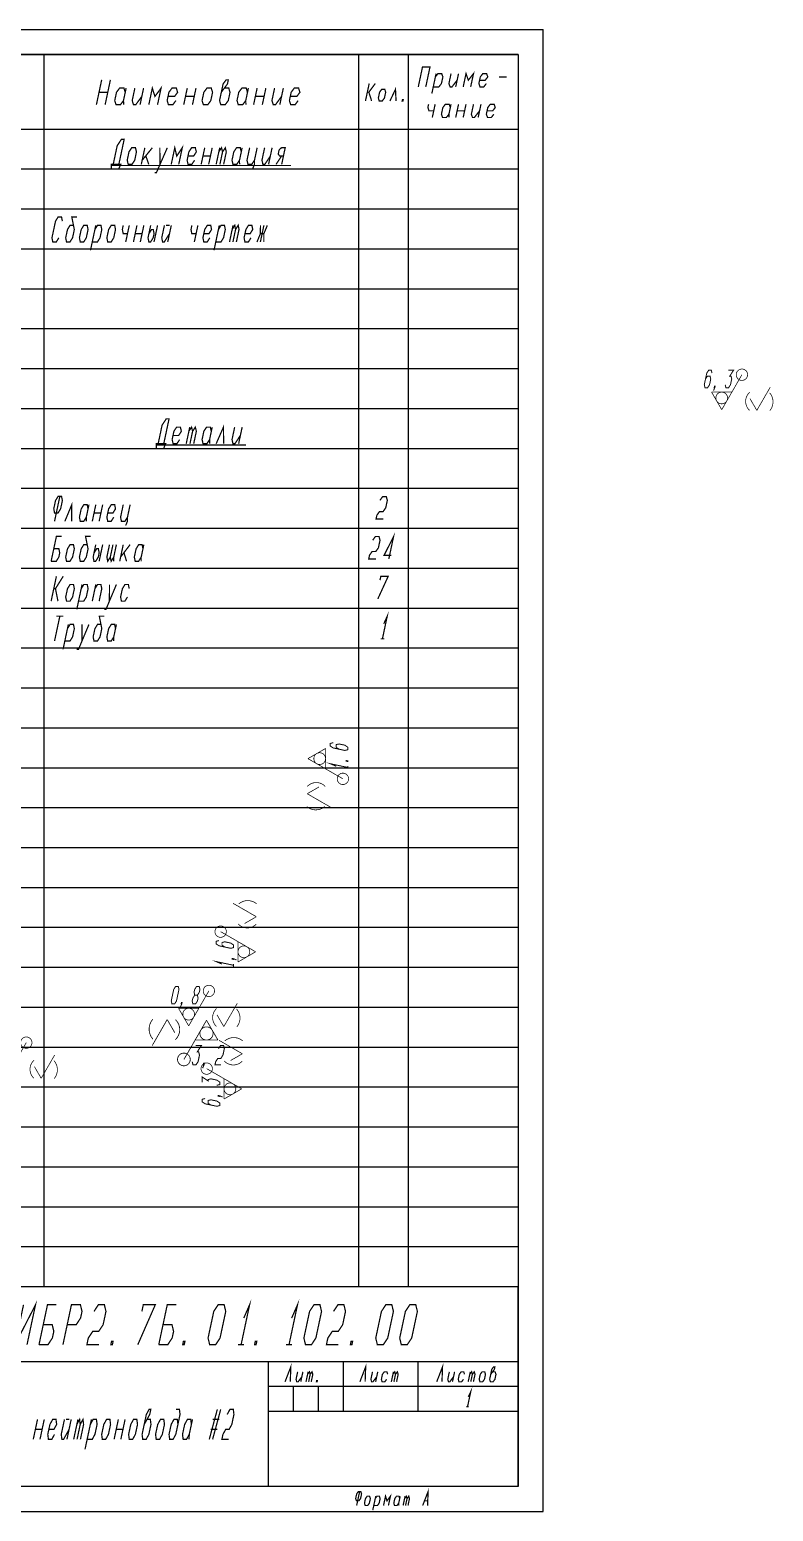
# Model space of a CAD drawing. Header units: millimetres. Extents: x -43 to 256, y 0 to 297.
# Drawn here: x 107.1 to 256.2, y 0 to 297 of the extents above; entities that cross this region are included whole.
import ezdxf

# ---------------------------------------------------------------- set-up
doc = ezdxf.new("R2010")
doc.units = ezdxf.units.MM
doc.header["$LTSCALE"] = 19.36
doc.layers.get('0').update_dxf_attribs({"linetype": 'CONTINUOUS'})
doc.layers.add('ALL_SURF_FIN', color=7, linetype='CONTINUOUS')

# ---------------------------------------------------------------- blocks, each defined once
blk = doc.blocks.new('SF1_BL2', base_point=(166.56, 147.61))
at = {"layer": 'ALL_SURF_FIN', "color": 7, "linetype": 'CONTINUOUS', "const_width": 0.146}
for points in [[(162.89, 150.88), (166.42, 152.91)], [(166.42, 152.91), (166.42, 148.84)], [(162.89, 150.88), (169.9, 146.83)], [(162.75, 143.84), (165.1, 145.2)], [(162.75, 143.84), (167.42, 141.15)]]:
    blk.add_lwpolyline(points, dxfattribs=at)
for points in [[(164.07, 150.88, 1), (166.42, 150.88, 1)], [(168.76, 146.83, 1), (171.04, 146.83, 1)]]:
    blk.add_lwpolyline(points, format="xyb", close=True, dxfattribs=at)
at = {"layer": 'ALL_SURF_FIN', "color": 2, "linetype": 'CONTINUOUS', "const_width": 0.194}
for points in [[(167.96, 154.07), (167.37, 153.93), (167.37, 153.4), (167.96, 153.02), (170.29, 152.52), (170.87, 152.66), (170.87, 153.18), (170.29, 153.57), (169.12, 153.82), (168.54, 153.68), (168.54, 153.15), (169.12, 152.77)], [(168.54, 149.35), (167.37, 149.86), (170.87, 149.11)], [(170.87, 150.43), (170.87, 150.3), (170.58, 150.36), (170.58, 150.49), (170.87, 150.43)], [(170.87, 148.85), (170.87, 149.38)]]:
    blk.add_lwpolyline(points, dxfattribs=at)
at = {"layer": 'ALL_SURF_FIN', "color": 7, "linetype": 'CONTINUOUS', "const_width": 0.146}
for points in [[(166.37, 145.29, 0.433164), (162.77, 145.32)], [(162.69, 141.26, 0.372459), (166.28, 141.29)]]:
    blk.add_lwpolyline(points, format="xyb", dxfattribs=at)
blk = doc.blocks.new('SF1_BL3', base_point=(166.88, 150.45))
at = {"layer": 'ALL_SURF_FIN', "color": 2, "linetype": 'CONTINUOUS'}
for points, const_width in [([(162.89, 150.88), (166.42, 152.91)], 0.146), ([(167.96, 154.07), (167.37, 153.93), (167.37, 153.4), (167.96, 153.02), (170.29, 152.52), (170.87, 152.66), (170.87, 153.18), (170.29, 153.57), (169.12, 153.82), (168.54, 153.68), (168.54, 153.15), (169.12, 152.77)], 0.194), ([(162.89, 150.88), (169.9, 146.83)], 0.146), ([(168.54, 149.35), (167.37, 149.86), (170.87, 149.11)], 0.194), ([(170.87, 150.43), (170.87, 150.3), (170.58, 150.36), (170.58, 150.49), (170.87, 150.43)], 0.194), ([(170.87, 148.85), (170.87, 149.38)], 0.194)]:
    blk.add_lwpolyline(points, dxfattribs=dict(at, const_width=const_width))
blk = doc.blocks.new('SF2_BL4', base_point=(248.92, 224.49))
at = {"layer": 'ALL_SURF_FIN', "color": 2, "linetype": 'CONTINUOUS', "const_width": 0.194}
for points in [[(243.86, 228.15), (243.72, 228.73), (243.19, 228.73), (242.81, 228.15), (242.31, 225.81), (242.45, 225.23), (242.98, 225.23), (243.36, 225.81), (243.61, 226.98), (243.47, 227.56), (242.95, 227.56), (242.56, 226.98)], [(247.13, 228.73), (248.18, 228.73), (247.41, 227.56), (247.67, 227.56), (247.81, 226.98), (247.56, 225.81), (247.18, 225.23), (246.65, 225.23), (246.51, 225.81)], [(244.42, 225.23), (244.29, 225.23), (244.35, 225.52), (244.48, 225.52), (244.42, 225.23), (244.16, 224.65)]]:
    blk.add_lwpolyline(points, dxfattribs=at)
at = {"layer": 'ALL_SURF_FIN', "color": 7, "linetype": 'CONTINUOUS', "const_width": 0.146}
for points in [[(248.71, 227.83, 1), (250.99, 227.83, 1)], [(244.63, 223.17, 1), (246.98, 223.17, 1)]]:
    blk.add_lwpolyline(points, format="xyb", close=True, dxfattribs=at)
for points in [[(245.81, 220.82), (249.85, 227.83)], [(245.81, 220.82), (243.77, 224.35)], [(243.77, 224.35), (247.84, 224.35)], [(252.84, 220.68), (251.48, 223.03)], [(252.84, 220.68), (255.54, 225.35)]]:
    blk.add_lwpolyline(points, dxfattribs=at)
for points in [[(251.4, 224.31, 0.433164), (251.36, 220.7)], [(255.43, 220.62, 0.372459), (255.4, 224.21)]]:
    blk.add_lwpolyline(points, format="xyb", dxfattribs=at)
blk = doc.blocks.new('SF2_BL5', base_point=(246.08, 224.78))
at = {"layer": 'ALL_SURF_FIN', "color": 2, "linetype": 'CONTINUOUS'}
for points, const_width in [([(243.86, 228.15), (243.72, 228.73), (243.19, 228.73), (242.81, 228.15), (242.31, 225.81), (242.45, 225.23), (242.98, 225.23), (243.36, 225.81), (243.61, 226.98), (243.47, 227.56), (242.95, 227.56), (242.56, 226.98)], 0.194), ([(247.13, 228.73), (248.18, 228.73), (247.41, 227.56), (247.67, 227.56), (247.81, 226.98), (247.56, 225.81), (247.18, 225.23), (246.65, 225.23), (246.51, 225.81)], 0.194), ([(245.81, 220.82), (249.85, 227.83)], 0.146), ([(245.81, 220.82), (243.77, 224.35)], 0.146), ([(244.42, 225.23), (244.29, 225.23), (244.35, 225.52), (244.48, 225.52), (244.42, 225.23), (244.16, 224.65)], 0.194)]:
    blk.add_lwpolyline(points, dxfattribs=dict(at, const_width=const_width))
blk = doc.blocks.new('SF4_BL6', base_point=(105.79, 90.61))
at = {"layer": 'ALL_SURF_FIN', "color": 2, "linetype": 'CONTINUOUS', "const_width": 0.194}
for points in [[(99.94, 93.68), (100.45, 94.85), (99.71, 91.35)], [(104.66, 94.26), (104.52, 94.85), (104, 94.85), (103.61, 94.26), (103.11, 91.93), (103.25, 91.35), (103.78, 91.35), (104.16, 91.93), (104.41, 93.1), (104.27, 93.68), (103.75, 93.68), (103.36, 93.1)], [(99.45, 91.35), (99.97, 91.35)], [(101.02, 91.35), (100.89, 91.35), (100.95, 91.64), (101.08, 91.64), (101.02, 91.35), (100.77, 90.76)]]:
    blk.add_lwpolyline(points, dxfattribs=at)
at = {"layer": 'ALL_SURF_FIN', "color": 7, "linetype": 'CONTINUOUS', "const_width": 0.146}
for points in [[(105.32, 93.95, 1), (107.59, 93.95, 1)], [(101.23, 89.29, 1), (103.58, 89.29, 1)]]:
    blk.add_lwpolyline(points, format="xyb", close=True, dxfattribs=at)
for points in [[(102.41, 86.94), (106.45, 93.95)], [(102.41, 86.94), (100.37, 90.46)], [(100.37, 90.46), (104.44, 90.46)], [(109.44, 86.8), (108.08, 89.15)], [(109.44, 86.8), (112.14, 91.47)]]:
    blk.add_lwpolyline(points, dxfattribs=at)
for points in [[(108, 90.42, 0.433164), (107.96, 86.82)], [(112.03, 86.73, 0.372459), (112, 90.33)]]:
    blk.add_lwpolyline(points, format="xyb", dxfattribs=at)
blk = doc.blocks.new('SF6_BL12', base_point=(142.11, 100.98))
at = {"layer": 'ALL_SURF_FIN', "color": 2, "linetype": 'CONTINUOUS', "const_width": 0.194}
for points in [[(135.64, 101.71), (135.5, 102.3), (136, 104.63), (136.38, 105.21), (136.91, 105.21), (137.05, 104.63), (136.55, 102.3), (136.17, 101.71), (135.64, 101.71)], [(140.74, 103.46), (141.12, 104.05), (141.25, 104.63), (141.11, 105.21), (140.58, 105.21), (140.2, 104.63), (140.07, 104.05), (140.21, 103.46)], [(137.61, 101.71), (137.48, 101.71), (137.54, 102.01), (137.67, 102.01), (137.61, 101.71), (137.35, 101.13)], [(139.84, 101.71), (140.37, 101.71), (140.75, 102.3), (140.88, 102.88), (140.74, 103.46), (140.21, 103.46), (139.83, 102.88), (139.7, 102.3), (139.84, 101.71)]]:
    blk.add_lwpolyline(points, dxfattribs=at)
at = {"layer": 'ALL_SURF_FIN', "color": 7, "linetype": 'CONTINUOUS', "const_width": 0.146}
for points in [[(139, 97.31), (143.04, 104.32)], [(146.03, 97.17), (148.73, 101.84)], [(139, 97.31), (136.96, 100.83)], [(136.96, 100.83), (141.03, 100.83)], [(146.03, 97.17), (144.67, 99.52)]]:
    blk.add_lwpolyline(points, dxfattribs=at)
for points in [[(141.91, 104.32, 1), (144.18, 104.32, 1)], [(137.82, 99.66, 1), (140.17, 99.66, 1)]]:
    blk.add_lwpolyline(points, format="xyb", close=True, dxfattribs=at)
for points in [[(144.59, 100.79, 0.433164), (144.55, 97.19)], [(148.62, 97.1, 0.372459), (148.59, 100.7)]]:
    blk.add_lwpolyline(points, format="xyb", dxfattribs=at)
blk = doc.blocks.new('SF6_BL13', base_point=(139.27, 101.26))
at = {"layer": 'ALL_SURF_FIN', "color": 2, "linetype": 'CONTINUOUS'}
for points, const_width in [([(135.64, 101.71), (135.5, 102.3), (136, 104.63), (136.38, 105.21), (136.91, 105.21), (137.05, 104.63), (136.55, 102.3), (136.17, 101.71), (135.64, 101.71)], 0.194), ([(139, 97.31), (143.04, 104.32)], 0.146), ([(140.74, 103.46), (141.12, 104.05), (141.25, 104.63), (141.11, 105.21), (140.58, 105.21), (140.2, 104.63), (140.07, 104.05), (140.21, 103.46)], 0.194), ([(137.61, 101.71), (137.48, 101.71), (137.54, 102.01), (137.67, 102.01), (137.61, 101.71), (137.35, 101.13)], 0.194), ([(139.84, 101.71), (140.37, 101.71), (140.75, 102.3), (140.88, 102.88), (140.74, 103.46), (140.21, 103.46), (139.83, 102.88), (139.7, 102.3), (139.84, 101.71)], 0.194), ([(139, 97.31), (136.96, 100.83)], 0.146)]:
    blk.add_lwpolyline(points, dxfattribs=dict(at, const_width=const_width))
blk = doc.blocks.new('SF7_BL14', base_point=(138.61, 93.74))
at = {"layer": 'ALL_SURF_FIN', "color": 7, "linetype": 'CONTINUOUS', "const_width": 0.163}
for points in [[(131.8, 98.65), (131.45, 98.14), (131.2, 97.56), (131.08, 96.95), (131.09, 96.32), (131.22, 95.71), (131.47, 95.14), (131.83, 94.63)], [(134.69, 98.58), (131.68, 93.35)], [(134.69, 98.58), (136.21, 95.95)], [(136.31, 94.53), (136.68, 94.95), (136.96, 95.44), (137.14, 95.97), (137.2, 96.53), (137.15, 97.1), (136.99, 97.64), (136.72, 98.13), (136.35, 98.56)], [(142.57, 98.43), (138.04, 90.58)], [(142.57, 98.43), (144.85, 94.48)], [(144.85, 94.48), (140.29, 94.48)]]:
    blk.add_lwpolyline(points, dxfattribs=at)
for points in [[(141.25, 95.79, 1), (143.88, 95.79, 1)], [(136.76, 90.58, 1), (139.31, 90.58, 1)]]:
    blk.add_lwpolyline(points, format="xyb", close=True, dxfattribs=at)
at = {"layer": 'ALL_SURF_FIN', "color": 2, "linetype": 'CONTINUOUS', "const_width": 0.218}
for points in [[(140.4, 93.4), (141.57, 93.4), (140.71, 92.1), (141, 92.1), (141.16, 91.45), (140.88, 90.14), (140.45, 89.49), (139.86, 89.49), (139.7, 90.14)], [(144.96, 92.75), (145.39, 93.4), (145.98, 93.4), (146.14, 92.75), (145.86, 91.45), (145.43, 90.79), (144.84, 90.79), (144.41, 90.14), (144.27, 89.49), (145.44, 89.49)], [(142.06, 89.49), (141.92, 89.49), (141.99, 89.81), (142.13, 89.81), (142.06, 89.49), (141.78, 88.83)]]:
    blk.add_lwpolyline(points, dxfattribs=at)
blk = doc.blocks.new('SF7_BL15', base_point=(142.09, 93.63))
at = {"layer": 'ALL_SURF_FIN', "color": 2, "linetype": 'CONTINUOUS'}
for points, const_width in [([(142.57, 98.43), (138.04, 90.58)], 0.163), ([(142.57, 98.43), (144.85, 94.48)], 0.163), ([(140.4, 93.4), (141.57, 93.4), (140.71, 92.1), (141, 92.1), (141.16, 91.45), (140.88, 90.14), (140.45, 89.49), (139.86, 89.49), (139.7, 90.14)], 0.218), ([(144.96, 92.75), (145.39, 93.4), (145.98, 93.4), (146.14, 92.75), (145.86, 91.45), (145.43, 90.79), (144.84, 90.79), (144.41, 90.14), (144.27, 89.49), (145.44, 89.49)], 0.218), ([(142.06, 89.49), (141.92, 89.49), (141.99, 89.81), (142.13, 89.81), (142.06, 89.49), (141.78, 88.83)], 0.218)]:
    blk.add_lwpolyline(points, dxfattribs=dict(at, const_width=const_width))
blk = doc.blocks.new('SF8_BL16', base_point=(148.74, 115.54))
at = {"layer": 'ALL_SURF_FIN', "color": 7, "linetype": 'CONTINUOUS', "const_width": 0.146}
for points in [[(152.55, 119.19), (147.87, 121.89)], [(152.55, 119.19), (150.2, 117.83)], [(152.41, 112.16), (145.4, 116.2)], [(148.88, 110.12), (148.88, 114.19)], [(152.41, 112.16), (148.88, 110.12)]]:
    blk.add_lwpolyline(points, dxfattribs=at)
for points in [[(152.61, 121.77, 0.372459), (149.02, 121.74)], [(148.92, 117.75, 0.433164), (152.53, 117.71)]]:
    blk.add_lwpolyline(points, format="xyb", dxfattribs=at)
for points in [[(144.26, 116.2, 1), (146.54, 116.2, 1)], [(148.88, 112.16, 1), (151.23, 112.16, 1)]]:
    blk.add_lwpolyline(points, format="xyb", close=True, dxfattribs=at)
at = {"layer": 'ALL_SURF_FIN', "color": 2, "linetype": 'CONTINUOUS', "const_width": 0.194}
for points in [[(145.08, 114.41), (144.5, 114.27), (144.5, 113.74), (145.08, 113.36), (147.42, 112.86), (148, 113), (148, 113.52), (147.42, 113.91), (146.25, 114.16), (145.67, 114.02), (145.67, 113.5), (146.25, 113.11)], [(145.67, 109.69), (144.5, 110.2), (148, 109.46)], [(148, 110.77), (148, 110.64), (147.71, 110.7), (147.71, 110.83), (148, 110.77), (148.58, 110.51)], [(148, 109.19), (148, 109.72)]]:
    blk.add_lwpolyline(points, dxfattribs=at)
blk = doc.blocks.new('SF8_BL17', base_point=(148.45, 112.7))
at = {"layer": 'ALL_SURF_FIN', "color": 2, "linetype": 'CONTINUOUS'}
for points, const_width in [([(152.41, 112.16), (145.4, 116.2)], 0.146), ([(145.08, 114.41), (144.5, 114.27), (144.5, 113.74), (145.08, 113.36), (147.42, 112.86), (148, 113), (148, 113.52), (147.42, 113.91), (146.25, 114.16), (145.67, 114.02), (145.67, 113.5), (146.25, 113.11)], 0.194), ([(145.67, 109.69), (144.5, 110.2), (148, 109.46)], 0.194), ([(148, 110.77), (148, 110.64), (147.71, 110.7), (147.71, 110.83), (148, 110.77), (148.58, 110.51)], 0.194), ([(152.41, 112.16), (148.88, 110.12)], 0.146), ([(148, 109.19), (148, 109.72)], 0.194)]:
    blk.add_lwpolyline(points, dxfattribs=dict(at, const_width=const_width))
blk = doc.blocks.new('SF9_BL18', base_point=(145.94, 87.81))
at = {"layer": 'ALL_SURF_FIN', "color": 7, "linetype": 'CONTINUOUS', "const_width": 0.146}
for points in [[(149.75, 91.72), (145.08, 94.42)], [(149.75, 91.72), (147.4, 90.37)], [(149.61, 84.69), (142.6, 88.74)], [(146.09, 82.65), (146.09, 86.73)], [(149.61, 84.69), (146.09, 82.65)]]:
    blk.add_lwpolyline(points, dxfattribs=at)
for points in [[(149.82, 94.31, 0.372459), (146.22, 94.28)], [(146.13, 90.28, 0.433164), (149.73, 90.24)]]:
    blk.add_lwpolyline(points, format="xyb", dxfattribs=at)
for points in [[(141.47, 88.74, 1), (143.74, 88.74, 1)], [(146.09, 84.69, 1), (148.44, 84.69, 1)]]:
    blk.add_lwpolyline(points, format="xyb", close=True, dxfattribs=at)
at = {"layer": 'ALL_SURF_FIN', "color": 2, "linetype": 'CONTINUOUS', "const_width": 0.194}
for points in [[(141.71, 86.02), (141.71, 87.07), (142.87, 86.29), (142.87, 86.55), (143.46, 86.69), (144.62, 86.45), (145.21, 86.06), (145.21, 85.53), (144.62, 85.4)], [(145.21, 83.3), (145.21, 83.17), (144.91, 83.23), (144.91, 83.36), (145.21, 83.3), (145.79, 83.05)], [(142.29, 82.74), (141.71, 82.6), (141.71, 82.08), (142.29, 81.69), (144.62, 81.2), (145.21, 81.33), (145.21, 81.86), (144.62, 82.25), (143.46, 82.49), (142.87, 82.35), (142.87, 81.83), (143.46, 81.44)]]:
    blk.add_lwpolyline(points, dxfattribs=at)
blk = doc.blocks.new('SF9_BL19', base_point=(145.66, 84.97))
at = {"layer": 'ALL_SURF_FIN', "color": 2, "linetype": 'CONTINUOUS'}
for points, const_width in [([(141.71, 86.02), (141.71, 87.07), (142.87, 86.29), (142.87, 86.55), (143.46, 86.69), (144.62, 86.45), (145.21, 86.06), (145.21, 85.53), (144.62, 85.4)], 0.194), ([(149.61, 84.69), (142.6, 88.74)], 0.146), ([(145.21, 83.3), (145.21, 83.17), (144.91, 83.23), (144.91, 83.36), (145.21, 83.3), (145.79, 83.05)], 0.194), ([(149.61, 84.69), (146.09, 82.65)], 0.146), ([(142.29, 82.74), (141.71, 82.6), (141.71, 82.08), (142.29, 81.69), (144.62, 81.2), (145.21, 81.33), (145.21, 81.86), (144.62, 82.25), (143.46, 82.49), (142.87, 82.35), (142.87, 81.83), (143.46, 81.44)], 0.194)]:
    blk.add_lwpolyline(points, dxfattribs=dict(at, const_width=const_width))

msp = doc.modelspace()

# ---------------------------------------------------------------- linework, layer by layer
at = {"color": 7, "linetype": 'CONTINUOUS'}
for p, q in [((0, 297), (210, 297)), ((210, 0), (210, 297)), ((205, 292), (20, 292)), ((20, 292), (205, 292)), ((110, 292), (110, 93)), ((173, 292), (173, 93)), ((183, 292), (183, 93)), ((205, 292), (205, 93)), ((205, 292), (205, 5)), ((205, 277), (20, 277)), ((205, 277), (20, 277)), ((110, 277), (110, 45)), ((173, 277), (173, 45)), ((183, 277), (183, 45)), ((205, 277), (205, 45)), ((205, 269), (20, 269)), ((205, 269), (20, 269)), ((205, 261), (20, 261)), ((205, 261), (20, 261)), ((205, 253), (20, 253)), ((205, 253), (20, 253)), ((205, 245), (20, 245)), ((205, 245), (20, 245)), ((205, 237), (20, 237)), ((205, 237), (20, 237)), ((205, 229), (20, 229)), ((205, 229), (20, 229)), ((205, 221), (20, 221)), ((205, 221), (20, 221)), ((205, 213), (20, 213)), ((205, 213), (20, 213)), ((205, 205), (20, 205)), ((205, 205), (20, 205)), ((205, 197), (20, 197)), ((205, 197), (20, 197)), ((205, 189), (20, 189)), ((205, 189), (20, 189)), ((205, 181), (20, 181)), ((205, 181), (20, 181)), ((205, 173), (20, 173)), ((205, 173), (20, 173)), ((205, 165), (20, 165)), ((205, 165), (20, 165)), ((205, 157), (20, 157)), ((110, 157), (20, 157)), ((205, 157), (128, 157)), ((205, 149), (20, 149)), ((205, 149), (20, 149)), ((205, 141), (20, 141)), ((205, 141), (20, 141)), ((205, 133), (20, 133)), ((205, 133), (20, 133)), ((205, 125), (20, 125)), ((205, 125), (20, 125)), ((205, 117), (20, 117)), ((205, 117), (20, 117)), ((205, 109), (20, 109)), ((205, 109), (20, 109)), ((205, 101), (20, 101)), ((205, 101), (20, 101)), ((205, 93), (20, 93)), ((205, 93), (20, 93)), ((205, 85), (20, 85)), ((205, 77), (20, 77)), ((205, 69), (20, 69)), ((205, 61), (20, 61)), ((205, 53), (20, 53)), ((205, 45), (20, 45)), ((205, 45), (20, 45)), ((205, 5), (205, 45)), ((205, 30), (20, 30)), ((155, 5), (155, 30)), ((170, 20), (170, 30)), ((185, 20), (185, 30)), ((205, 25), (155, 25)), ((160, 20), (160, 25)), ((165, 20), (165, 25)), ((205, 20), (155, 20)), ((205, 5), (20, 5)), ((0, 0), (210, 0))]:
    msp.add_line(p, q, dxfattribs=at)
at = {"color": 2, "linetype": 'CONTINUOUS', "const_width": 0.25}
for points in [[(185, 285.52), (185.85, 289.52), (187.35, 289.52), (186.5, 285.52)], [(187.72, 284.19), (188.57, 288.19)], [(188, 285.52), (189.12, 285.52), (189.64, 286.19), (189.93, 287.52), (189.69, 288.19), (188.94, 288.19), (188.43, 287.52)], [(191.57, 288.19), (191.14, 286.19), (191.38, 285.52), (191.75, 285.52), (192.78, 286.86)], [(193.07, 288.19), (192.5, 285.52)], [(194, 285.52), (194.57, 288.19), (195.03, 286.86), (196.07, 288.19), (195.5, 285.52)], [(197.28, 286.86), (198.41, 286.86), (198.93, 287.52), (198.69, 288.19), (197.94, 288.19), (197.43, 287.52), (197.14, 286.19), (197.37, 285.52), (198.12, 285.52), (198.64, 286.19)], [(120.5, 281.94), (121.56, 286.94)], [(123.31, 286.94), (122.25, 281.94)], [(126.28, 284.44), (126.02, 285.28), (125.15, 285.28), (124.53, 284.44), (124.18, 282.78), (124.44, 281.94), (125.31, 281.94), (125.93, 282.78)], [(126.46, 285.28), (125.93, 282.78), (125.97, 281.94)], [(128.21, 285.28), (127.68, 282.78), (127.94, 281.94), (128.38, 281.94), (129.6, 283.61)], [(129.96, 285.28), (129.25, 281.94)], [(131, 281.94), (131.71, 285.28), (132.23, 283.61), (133.46, 285.28), (132.75, 281.94)], [(134.85, 283.61), (136.17, 283.61), (136.78, 284.44), (136.52, 285.28), (135.65, 285.28), (135.03, 284.44), (134.68, 282.78), (134.94, 281.94), (135.81, 281.94), (136.43, 282.78)], [(138, 281.94), (138.71, 285.28)], [(140.46, 285.28), (139.75, 281.94)], [(141.68, 282.78), (141.94, 281.94), (142.81, 281.94), (143.43, 282.78), (143.78, 284.44), (143.52, 285.28), (142.65, 285.28), (142.03, 284.44), (141.68, 282.78)], [(145.53, 284.44), (146.76, 286.11), (146.94, 286.94), (146.5, 286.94), (145.89, 286.11), (145.18, 282.78), (145.44, 281.94), (146.31, 281.94), (146.93, 282.78), (147.28, 284.44), (147.02, 285.28), (146.15, 285.28)], [(150.78, 284.44), (150.52, 285.28), (149.65, 285.28), (149.03, 284.44), (148.68, 282.78), (148.94, 281.94), (149.81, 281.94), (150.43, 282.78)], [(150.96, 285.28), (150.43, 282.78), (150.47, 281.94)], [(152, 281.94), (152.71, 285.28)], [(154.46, 285.28), (153.75, 281.94)], [(156.21, 285.28), (155.68, 282.78), (155.94, 281.94), (156.38, 281.94), (157.6, 283.61)], [(157.96, 285.28), (157.25, 281.94)], [(159.35, 283.61), (160.67, 283.61), (161.28, 284.44), (161.02, 285.28), (160.15, 285.28), (159.53, 284.44), (159.18, 282.78), (159.44, 281.94), (160.31, 281.94), (160.93, 282.78)], [(174.42, 282.71), (175.17, 286.21)], [(174.8, 284.46), (175.1, 284.46), (176.39, 286.21)], [(177, 283.29), (177.18, 282.71), (177.79, 282.71), (178.22, 283.29), (178.47, 284.46), (178.29, 285.04), (177.68, 285.04), (177.25, 284.46), (177, 283.29)], [(179.33, 282.71), (180.43, 285.04), (180.55, 282.71)], [(201.18, 287.52), (202.68, 287.52)], [(121.03, 284.44), (122.78, 284.44)], [(138.35, 283.61), (140.1, 283.61)], [(152.35, 283.61), (154.1, 283.61)], [(175.65, 282.71), (175.1, 284.46)], [(181.93, 282.71), (181.77, 282.71), (181.84, 283), (181.99, 283), (181.93, 282.71)], [(187.07, 282.05), (186.93, 281.39), (187.16, 280.72), (188.1, 280.72)], [(188.38, 282.05), (187.81, 279.39)], [(191.43, 281.39), (191.19, 282.05), (190.44, 282.05), (189.93, 281.39), (189.64, 280.05), (189.87, 279.39), (190.63, 279.39), (191.14, 280.05)], [(191.57, 282.05), (191.14, 280.05), (191.19, 279.39)], [(192.5, 279.39), (193.07, 282.05)], [(194.57, 282.05), (194, 279.39)], [(196.07, 282.05), (195.64, 280.05), (195.87, 279.39), (196.25, 279.39), (197.28, 280.72)], [(197.57, 282.05), (197, 279.39)], [(198.78, 280.72), (199.91, 280.72), (200.43, 281.39), (200.19, 282.05), (199.44, 282.05), (198.93, 281.39), (198.64, 280.05), (198.88, 279.39), (199.63, 279.39), (200.14, 280.05)], [(192.78, 280.72), (194.28, 280.72)], [(123.87, 269.99), (124.67, 273.74), (125.5, 274.99), (126.06, 274.99), (125, 269.99)], [(126.68, 270.82), (126.88, 269.99), (127.63, 269.99), (128.18, 270.82), (128.53, 272.49), (128.33, 273.32), (127.58, 273.32), (127.03, 272.49), (126.68, 270.82)], [(130.21, 273.32), (129.5, 269.99)], [(129.68, 270.82), (131.71, 273.32)], [(132.15, 268.32), (132.52, 268.32), (134.71, 273.32)], [(133.21, 273.32), (133.25, 269.99)], [(135.5, 269.99), (136.21, 273.32), (136.6, 271.65), (137.71, 273.32), (137, 269.99)], [(138.85, 271.65), (139.98, 271.65), (140.53, 272.49), (140.33, 273.32), (139.58, 273.32), (139.03, 272.49), (138.68, 270.82), (138.87, 269.99), (139.62, 269.99), (140.18, 270.82)], [(141.5, 269.99), (142.21, 273.32)], [(143.71, 273.32), (143, 269.99)], [(144.5, 269.99), (145.21, 273.32)], [(145.03, 272.49), (145.58, 273.32), (145.78, 272.49), (145.25, 269.99)], [(145.78, 272.49), (146.33, 273.32), (146.53, 272.49), (146, 269.99)], [(149.53, 272.49), (149.33, 273.32), (148.58, 273.32), (148.03, 272.49), (147.68, 270.82), (147.87, 269.99), (148.62, 269.99), (149.18, 270.82)], [(149.71, 273.32), (149.18, 270.82), (149.19, 269.99)], [(151.21, 273.32), (150.68, 270.82), (150.88, 269.99), (151.63, 269.99), (152.18, 270.82), (152.19, 269.99), (151.82, 269.15)], [(152.71, 273.32), (152.18, 270.82)], [(154.21, 273.32), (153.68, 270.82), (153.87, 269.99), (154.25, 269.99), (155.35, 271.65)], [(155.71, 273.32), (155, 269.99)], [(157.63, 269.99), (158.33, 273.32), (157.58, 273.32), (157.12, 272.9), (156.94, 272.07), (157.23, 271.65), (157.98, 271.65)], [(130.42, 271.65), (131, 269.99)], [(141.85, 271.65), (143.35, 271.65)], [(156.5, 269.99), (157.6, 271.65)], [(123.51, 269.15), (123.5, 269.99), (125.38, 269.99), (125.01, 269.15)], [(123.5, 269.76), (159.5, 269.76)], [(113.69, 258.61), (113.52, 259.44), (112.83, 259.44), (112.31, 258.61), (111.6, 255.28), (111.77, 254.44), (112.46, 254.44), (112.98, 255.28)], [(115.91, 257.78), (115.23, 257.78), (114.71, 256.94), (114.35, 255.28), (114.52, 254.44), (115.21, 254.44), (115.73, 255.28), (116.08, 256.94), (115.58, 259.44), (116.61, 259.44)], [(117.1, 255.28), (117.27, 254.44), (117.96, 254.44), (118.48, 255.28), (118.83, 256.94), (118.66, 257.78), (117.98, 257.78), (117.46, 256.94), (117.1, 255.28)], [(119.32, 252.78), (120.38, 257.78)], [(119.68, 254.44), (120.71, 254.44), (121.23, 255.28), (121.58, 256.94), (121.41, 257.78), (120.73, 257.78), (120.21, 256.94)], [(122.6, 255.28), (122.77, 254.44), (123.46, 254.44), (123.98, 255.28), (124.33, 256.94), (124.16, 257.78), (123.48, 257.78), (122.96, 256.94), (122.6, 255.28)], [(125.88, 257.78), (125.71, 256.94), (125.87, 256.11), (126.73, 256.11)], [(127.09, 257.78), (126.38, 254.44)], [(127.93, 254.44), (128.63, 257.78)], [(128.28, 256.11), (129.65, 256.11)], [(130.01, 257.78), (129.3, 254.44)], [(131.38, 257.78), (130.85, 255.28), (131.02, 254.44), (131.36, 254.44), (131.88, 255.28), (132.06, 256.11), (131.89, 256.94), (131.55, 256.94), (131.03, 256.11)], [(132.76, 257.78), (132.05, 254.44)], [(134.13, 257.78), (133.6, 255.28), (133.77, 254.44), (134.11, 254.44), (135.15, 256.11)], [(134.48, 257.78), (135.16, 257.78)], [(135.51, 257.78), (134.8, 254.44)], [(139.63, 257.78), (139.46, 256.94), (139.62, 256.11), (140.48, 256.11)], [(140.84, 257.78), (140.13, 254.44)], [(142.03, 256.11), (143.06, 256.11), (143.58, 256.94), (143.41, 257.78), (142.73, 257.78), (142.21, 256.94), (141.85, 255.28), (142.02, 254.44), (142.71, 254.44), (143.23, 255.28)], [(144.07, 252.78), (145.13, 257.78)], [(144.43, 254.44), (145.46, 254.44), (145.98, 255.28), (146.33, 256.94), (146.16, 257.78), (145.48, 257.78), (144.96, 256.94)], [(147.18, 254.44), (147.88, 257.78)], [(147.71, 256.94), (148.23, 257.78), (148.39, 256.94), (147.86, 254.44)], [(148.39, 256.94), (148.91, 257.78), (149.08, 256.94), (148.55, 254.44)], [(150.28, 256.11), (151.31, 256.11), (151.83, 256.94), (151.66, 257.78), (150.98, 257.78), (150.46, 256.94), (150.1, 255.28), (150.27, 254.44), (150.96, 254.44), (151.48, 255.28)], [(152.68, 254.44), (153.37, 256.11), (153.38, 257.78)], [(154.07, 257.78), (153.36, 254.44)], [(153.37, 256.11), (154.06, 256.11)], [(154.76, 257.78), (154.06, 256.11), (154.05, 254.44)], [(132.88, 213.99), (133.67, 217.74), (134.5, 218.99), (135.06, 218.99), (134, 213.99)], [(135.85, 215.65), (136.98, 215.65), (137.53, 216.49), (137.33, 217.32), (136.58, 217.32), (136.03, 216.49), (135.68, 214.82), (135.88, 213.99), (136.62, 213.99), (137.18, 214.82)], [(138.5, 213.99), (139.21, 217.32)], [(139.03, 216.49), (139.58, 217.32), (139.78, 216.49), (139.25, 213.99)], [(139.78, 216.49), (140.33, 217.32), (140.53, 216.49), (140, 213.99)], [(143.53, 216.49), (143.33, 217.32), (142.58, 217.32), (142.03, 216.49), (141.68, 214.82), (141.88, 213.99), (142.63, 213.99), (143.18, 214.82)], [(143.71, 217.32), (143.18, 214.82), (143.19, 213.99)], [(144.5, 213.99), (145.96, 217.32), (146, 213.99)], [(148.21, 217.32), (147.68, 214.82), (147.87, 213.99), (148.25, 213.99), (149.35, 215.65)], [(149.71, 217.32), (149, 213.99)], [(132.51, 213.15), (132.5, 213.99), (134.38, 213.99), (134.01, 213.15)], [(132.5, 213.76), (150.5, 213.76)], [(113.18, 203.44), (112.83, 203.44), (112.31, 202.61), (111.96, 200.94), (112.12, 200.11), (112.81, 200.11), (113.33, 200.94), (113.69, 202.61), (113.52, 203.44), (113.18, 203.44), (112.11, 198.44)], [(114.18, 198.44), (115.57, 201.78), (115.55, 198.44)], [(177.33, 202.65), (177.86, 203.4), (178.59, 203.4), (178.8, 202.65), (178.48, 201.15), (177.95, 200.4), (177.22, 200.4), (176.7, 199.65), (176.54, 198.9), (178, 198.9)], [(118.83, 200.94), (118.66, 201.78), (117.98, 201.78), (117.46, 200.94), (117.1, 199.28), (117.27, 198.44), (117.96, 198.44), (118.48, 199.28)], [(119.01, 201.78), (118.48, 199.28), (118.47, 198.44)], [(119.68, 198.44), (120.38, 201.78)], [(120.03, 200.11), (121.4, 200.11)], [(121.76, 201.78), (121.05, 198.44)], [(122.78, 200.11), (123.81, 200.11), (124.33, 200.94), (124.16, 201.78), (123.48, 201.78), (122.96, 200.94), (122.6, 199.28), (122.77, 198.44), (123.46, 198.44), (123.98, 199.28)], [(125.88, 201.78), (125.35, 199.28), (125.52, 198.44), (126.21, 198.44), (126.73, 199.28), (126.72, 198.44), (126.37, 197.61)], [(127.26, 201.78), (126.73, 199.28)], [(179.1, 190.9), (180.05, 195.4), (178.16, 191.65), (179.62, 191.65)], [(111.43, 190.44), (112.49, 195.44), (113.52, 195.44)], [(111.43, 190.44), (112.46, 190.44), (112.98, 191.28), (113.15, 192.11), (112.99, 192.94), (111.96, 192.94)], [(114.35, 191.28), (114.52, 190.44), (115.21, 190.44), (115.73, 191.28), (116.08, 192.94), (115.91, 193.78), (115.23, 193.78), (114.71, 192.94), (114.35, 191.28)], [(118.66, 193.78), (117.98, 193.78), (117.46, 192.94), (117.1, 191.28), (117.27, 190.44), (117.96, 190.44), (118.48, 191.28), (118.83, 192.94), (118.33, 195.44), (119.36, 195.44)], [(120.38, 193.78), (119.85, 191.28), (120.02, 190.44), (120.36, 190.44), (120.88, 191.28), (121.06, 192.11), (120.89, 192.94), (120.55, 192.94), (120.03, 192.11)], [(121.76, 193.78), (121.05, 190.44)], [(123.13, 193.78), (122.6, 191.28), (122.77, 190.44), (123.29, 191.28), (123.46, 190.44), (123.98, 191.28), (124.51, 193.78)], [(123.82, 193.78), (123.29, 191.28)], [(125.88, 193.78), (125.18, 190.44)], [(125.35, 191.28), (127.26, 193.78)], [(129.83, 192.94), (129.66, 193.78), (128.98, 193.78), (128.46, 192.94), (128.1, 191.28), (128.27, 190.44), (128.96, 190.44), (129.48, 191.28)], [(130.01, 193.78), (129.48, 191.28), (129.47, 190.44)], [(175.87, 194.65), (176.4, 195.4), (177.13, 195.4), (177.33, 194.65), (177.02, 193.15), (176.49, 192.4), (175.76, 192.4), (175.23, 191.65), (175.08, 190.9), (176.54, 190.9)], [(123.98, 191.28), (123.97, 190.44)], [(126.04, 192.11), (126.55, 190.44)], [(111.43, 182.44), (112.49, 187.44)], [(111.96, 184.94), (112.3, 184.94), (113.86, 187.44)], [(176.9, 182.9), (178.96, 187.4), (177.49, 187.4), (177.33, 186.65)], [(112.8, 182.44), (112.3, 184.94)], [(114.35, 183.28), (114.52, 182.44), (115.21, 182.44), (115.73, 183.28), (116.08, 184.94), (115.91, 185.78), (115.23, 185.78), (114.71, 184.94), (114.35, 183.28)], [(116.57, 180.78), (117.63, 185.78)], [(116.93, 182.44), (117.96, 182.44), (118.48, 183.28), (118.83, 184.94), (118.66, 185.78), (117.98, 185.78), (117.46, 184.94)], [(119.68, 182.44), (120.38, 185.78)], [(120.21, 184.94), (120.73, 185.78), (121.41, 185.78), (121.58, 184.94), (121.05, 182.44)], [(122.07, 180.78), (122.41, 180.78), (124.51, 185.78)], [(123.13, 185.78), (123.11, 182.44)], [(127.08, 184.94), (126.91, 185.78), (126.23, 185.78), (125.71, 184.94), (125.35, 183.28), (125.52, 182.44), (126.21, 182.44), (126.73, 183.28)], [(113.18, 179.44), (112.11, 174.44)], [(112.49, 179.44), (113.86, 179.44)], [(121.41, 177.78), (120.73, 177.78), (120.21, 176.94), (119.85, 175.28), (120.02, 174.44), (120.71, 174.44), (121.23, 175.28), (121.58, 176.94), (121.08, 179.44), (122.11, 179.44)], [(178.09, 177.9), (178.77, 179.4), (177.82, 174.9)], [(113.82, 172.78), (114.88, 177.78)], [(114.18, 174.44), (115.21, 174.44), (115.73, 175.28), (116.08, 176.94), (115.91, 177.78), (115.23, 177.78), (114.71, 176.94)], [(116.57, 172.78), (116.91, 172.78), (119.01, 177.78)], [(117.63, 177.78), (117.61, 174.44)], [(124.33, 176.94), (124.16, 177.78), (123.48, 177.78), (122.96, 176.94), (122.6, 175.28), (122.77, 174.44), (123.46, 174.44), (123.98, 175.28)], [(124.51, 177.78), (123.98, 175.28), (123.97, 174.44)], [(177.45, 174.9), (178.18, 174.9)], [(105.9, 41.41), (104.2, 33.41), (108.3, 41.41), (106.6, 33.41)], [(150.03, 38.74), (151.2, 41.41), (149.5, 33.41)], [(159.63, 38.74), (160.8, 41.41), (159.1, 33.41)], [(109, 33.41), (110.7, 41.41), (112.5, 41.41)], [(113.8, 33.41), (115.5, 41.41), (117.3, 41.41), (117.62, 40.08), (117.33, 38.74), (116.45, 37.41), (114.65, 37.41)], [(120.02, 40.08), (120.9, 41.41), (122.1, 41.41), (122.42, 40.08), (121.85, 37.41), (120.97, 36.08), (119.77, 36.08), (118.88, 34.74), (118.6, 33.41), (121, 33.41)], [(128.8, 33.41), (132.3, 41.41), (129.9, 41.41), (129.62, 40.08)], [(133, 33.41), (134.7, 41.41), (136.5, 41.41)], [(143.2, 33.41), (142.88, 34.74), (144.02, 40.08), (144.9, 41.41), (146.1, 41.41), (146.42, 40.08), (145.28, 34.74), (144.4, 33.41), (143.2, 33.41)], [(162.4, 33.41), (162.08, 34.74), (163.22, 40.08), (164.1, 41.41), (165.3, 41.41), (165.62, 40.08), (164.48, 34.74), (163.6, 33.41), (162.4, 33.41)], [(168.02, 40.08), (168.9, 41.41), (170.1, 41.41), (170.42, 40.08), (169.85, 37.41), (168.97, 36.08), (167.77, 36.08), (166.88, 34.74), (166.6, 33.41), (169, 33.41)], [(176.8, 33.41), (176.48, 34.74), (177.62, 40.08), (178.5, 41.41), (179.7, 41.41), (180.02, 40.08), (178.88, 34.74), (178, 33.41), (176.8, 33.41)], [(181.6, 33.41), (181.28, 34.74), (182.42, 40.08), (183.3, 41.41), (184.5, 41.41), (184.82, 40.08), (183.68, 34.74), (182.8, 33.41), (181.6, 33.41)], [(109, 33.41), (110.8, 33.41), (111.68, 34.74), (111.97, 36.08), (111.65, 37.41), (109.85, 37.41)], [(133, 33.41), (134.8, 33.41), (135.68, 34.74), (135.97, 36.08), (135.65, 37.41), (133.85, 37.41)], [(123.7, 33.41), (123.4, 33.41), (123.54, 34.08), (123.84, 34.08), (123.7, 33.41)], [(138.1, 33.41), (137.8, 33.41), (137.94, 34.08), (138.24, 34.08), (138.1, 33.41)], [(148.9, 33.41), (150.1, 33.41)], [(152.5, 33.41), (152.2, 33.41), (152.34, 34.08), (152.64, 34.08), (152.5, 33.41)], [(158.5, 33.41), (159.7, 33.41)], [(171.7, 33.41), (171.4, 33.41), (171.54, 34.08), (171.84, 34.08), (171.7, 33.41)], [(158.3, 25.97), (159.46, 28.97), (159.35, 25.97)], [(173.3, 25.97), (174.46, 28.97), (174.35, 25.97)], [(188.7, 25.97), (189.86, 28.97), (189.75, 25.97)], [(160.83, 27.97), (160.51, 26.47), (160.66, 25.97), (160.93, 25.97), (161.66, 26.97)], [(161.88, 27.97), (161.45, 25.97)], [(162.5, 25.97), (162.93, 27.97)], [(162.82, 27.47), (163.19, 27.97), (163.34, 27.47), (163.03, 25.97)], [(163.34, 27.47), (163.71, 27.97), (163.87, 27.47), (163.55, 25.97)], [(175.83, 27.97), (175.51, 26.47), (175.66, 25.97), (175.92, 25.97), (176.66, 26.97)], [(176.88, 27.97), (176.45, 25.97)], [(178.87, 27.47), (178.71, 27.97), (178.19, 27.97), (177.82, 27.47), (177.61, 26.47), (177.76, 25.97), (178.29, 25.97), (178.66, 26.47)], [(179.6, 25.97), (180.03, 27.97)], [(179.92, 27.47), (180.29, 27.97), (180.44, 27.47), (180.12, 25.97)], [(180.44, 27.47), (180.81, 27.97), (180.97, 27.47), (180.65, 25.97)], [(191.23, 27.97), (190.91, 26.47), (191.06, 25.97), (191.32, 25.97), (192.06, 26.97)], [(192.28, 27.97), (191.85, 25.97)], [(194.27, 27.47), (194.11, 27.97), (193.59, 27.97), (193.22, 27.47), (193.01, 26.47), (193.16, 25.97), (193.69, 25.97), (194.06, 26.47)], [(195, 25.97), (195.43, 27.97)], [(195.32, 27.47), (195.69, 27.97), (195.84, 27.47), (195.52, 25.97)], [(195.84, 27.47), (196.21, 27.97), (196.37, 27.47), (196.05, 25.97)], [(197.21, 26.47), (197.36, 25.97), (197.89, 25.97), (198.26, 26.47), (198.47, 27.47), (198.31, 27.97), (197.79, 27.97), (197.42, 27.47), (197.21, 26.47)], [(199.52, 27.47), (200.26, 28.47), (200.36, 28.97), (200.1, 28.97), (199.73, 28.47), (199.31, 26.47), (199.46, 25.97), (199.99, 25.97), (200.36, 26.47), (200.57, 27.47), (200.41, 27.97), (199.89, 27.97)], [(164.73, 25.97), (164.6, 25.97), (164.65, 26.22), (164.78, 26.22), (164.73, 25.97)], [(195.03, 22.97), (195.51, 23.97), (194.87, 20.97)], [(194.61, 20.97), (195.13, 20.97)], [(107.85, 14.43), (108.7, 18.43)], [(110.05, 18.43), (109.2, 14.43)], [(110.98, 16.43), (111.99, 16.43), (112.54, 17.43), (112.41, 18.43), (111.74, 18.43), (111.19, 17.43), (110.76, 15.43), (110.89, 14.43), (111.56, 14.43), (112.11, 15.43)], [(114.1, 18.43), (113.46, 15.43), (113.59, 14.43), (113.92, 14.43), (115.03, 16.43)], [(114.44, 18.43), (115.11, 18.43)], [(115.45, 18.43), (114.6, 14.43)], [(115.95, 14.43), (116.8, 18.43)], [(116.59, 17.43), (117.14, 18.43), (117.26, 17.43), (116.63, 14.43)], [(117.26, 17.43), (117.81, 18.43), (117.94, 17.43), (117.3, 14.43)], [(118.22, 12.43), (119.5, 18.43)], [(118.65, 14.43), (119.66, 14.43), (120.21, 15.43), (120.64, 17.43), (120.51, 18.43), (119.84, 18.43), (119.29, 17.43)], [(121.56, 15.43), (121.69, 14.43), (122.36, 14.43), (122.91, 15.43), (123.34, 17.43), (123.21, 18.43), (122.54, 18.43), (121.99, 17.43), (121.56, 15.43)], [(124.05, 14.43), (124.9, 18.43)], [(126.25, 18.43), (125.4, 14.43)], [(126.96, 15.43), (127.09, 14.43), (127.76, 14.43), (128.31, 15.43), (128.74, 17.43), (128.61, 18.43), (127.94, 18.43), (127.39, 17.43), (126.96, 15.43)], [(130.09, 17.43), (131.19, 19.43), (131.4, 20.43), (131.06, 20.43), (130.51, 19.43), (129.66, 15.43), (129.79, 14.43), (130.46, 14.43), (131.01, 15.43), (131.44, 17.43), (131.31, 18.43), (130.64, 18.43)], [(132.36, 15.43), (132.49, 14.43), (133.16, 14.43), (133.71, 15.43), (134.14, 17.43), (134.01, 18.43), (133.34, 18.43), (132.79, 17.43), (132.36, 15.43)], [(136.84, 17.43), (136.71, 18.43), (136.04, 18.43), (135.49, 17.43), (135.06, 15.43), (135.19, 14.43), (135.86, 14.43), (136.41, 15.43), (137.26, 19.43), (137.14, 20.43), (136.46, 20.43)], [(139.54, 17.43), (139.41, 18.43), (138.74, 18.43), (138.19, 17.43), (137.76, 15.43), (137.89, 14.43), (138.56, 14.43), (139.11, 15.43)], [(139.75, 18.43), (139.11, 15.43), (139.07, 14.43)], [(143.12, 14.43), (144.73, 20.43)], [(143.79, 14.43), (145.41, 20.43)], [(143.8, 18.43), (145.15, 18.43)], [(146.71, 19.43), (147.26, 20.43), (147.94, 20.43), (148.06, 19.43), (147.64, 17.43), (147.09, 16.43), (146.41, 16.43), (145.86, 15.43), (145.65, 14.43), (147, 14.43)], [(108.28, 16.43), (109.63, 16.43)], [(124.48, 16.43), (125.83, 16.43)], [(143.38, 16.43), (144.73, 16.43)], [(173.25, 3.97), (173, 3.97), (172.66, 3.51), (172.46, 2.57), (172.6, 2.11), (173.09, 2.11), (173.44, 2.57), (173.64, 3.51), (173.49, 3.97), (173.25, 3.97), (172.65, 1.17)], [(174.22, 1.64), (174.36, 1.17), (174.86, 1.17), (175.2, 1.64), (175.4, 2.57), (175.25, 3.04), (174.76, 3.04), (174.42, 2.57), (174.22, 1.64)], [(175.88, 0.24), (176.48, 3.04)], [(176.08, 1.17), (176.82, 1.17), (177.16, 1.64), (177.36, 2.57), (177.21, 3.04), (176.72, 3.04), (176.38, 2.57)], [(178.04, 1.17), (178.44, 3.04), (178.73, 2.11), (179.42, 3.04), (179.02, 1.17)], [(181.28, 2.57), (181.13, 3.04), (180.64, 3.04), (180.3, 2.57), (180.1, 1.64), (180.25, 1.17), (180.74, 1.17), (181.08, 1.64)], [(181.38, 3.04), (181.08, 1.64), (181.1, 1.17)], [(181.96, 1.17), (182.36, 3.04)], [(182.26, 2.57), (182.6, 3.04), (182.75, 2.57), (182.45, 1.17)], [(182.75, 2.57), (183.09, 3.04), (183.24, 2.57), (182.94, 1.17)], [(185.88, 1.17), (186.97, 3.97), (186.86, 1.17)], [(186.32, 2.11), (186.81, 2.11)]]:
    msp.add_lwpolyline(points, dxfattribs=at)

# ---------------------------------------------------------------- block references
at = {"layer": 'ALL_SURF_FIN', "color": 2, "linetype": 'CONTINUOUS'}
for name, p in [('SF2_BL4', (248.92, 224.49)), ('SF2_BL5', (246.08, 224.78)), ('SF1_BL2', (166.56, 147.61)), ('SF1_BL3', (166.88, 150.45)), ('SF8_BL16', (148.74, 115.54)), ('SF8_BL17', (148.45, 112.7)), ('SF6_BL12', (142.11, 100.98)), ('SF6_BL13', (139.27, 101.26)), ('SF7_BL14', (138.61, 93.74)), ('SF7_BL15', (142.09, 93.63)), ('SF4_BL6', (105.79, 90.61)), ('SF9_BL18', (145.94, 87.81)), ('SF9_BL19', (145.66, 84.97))]:
    msp.add_blockref(name, p, dxfattribs=at)

doc.saveas('drawing.dxf')
